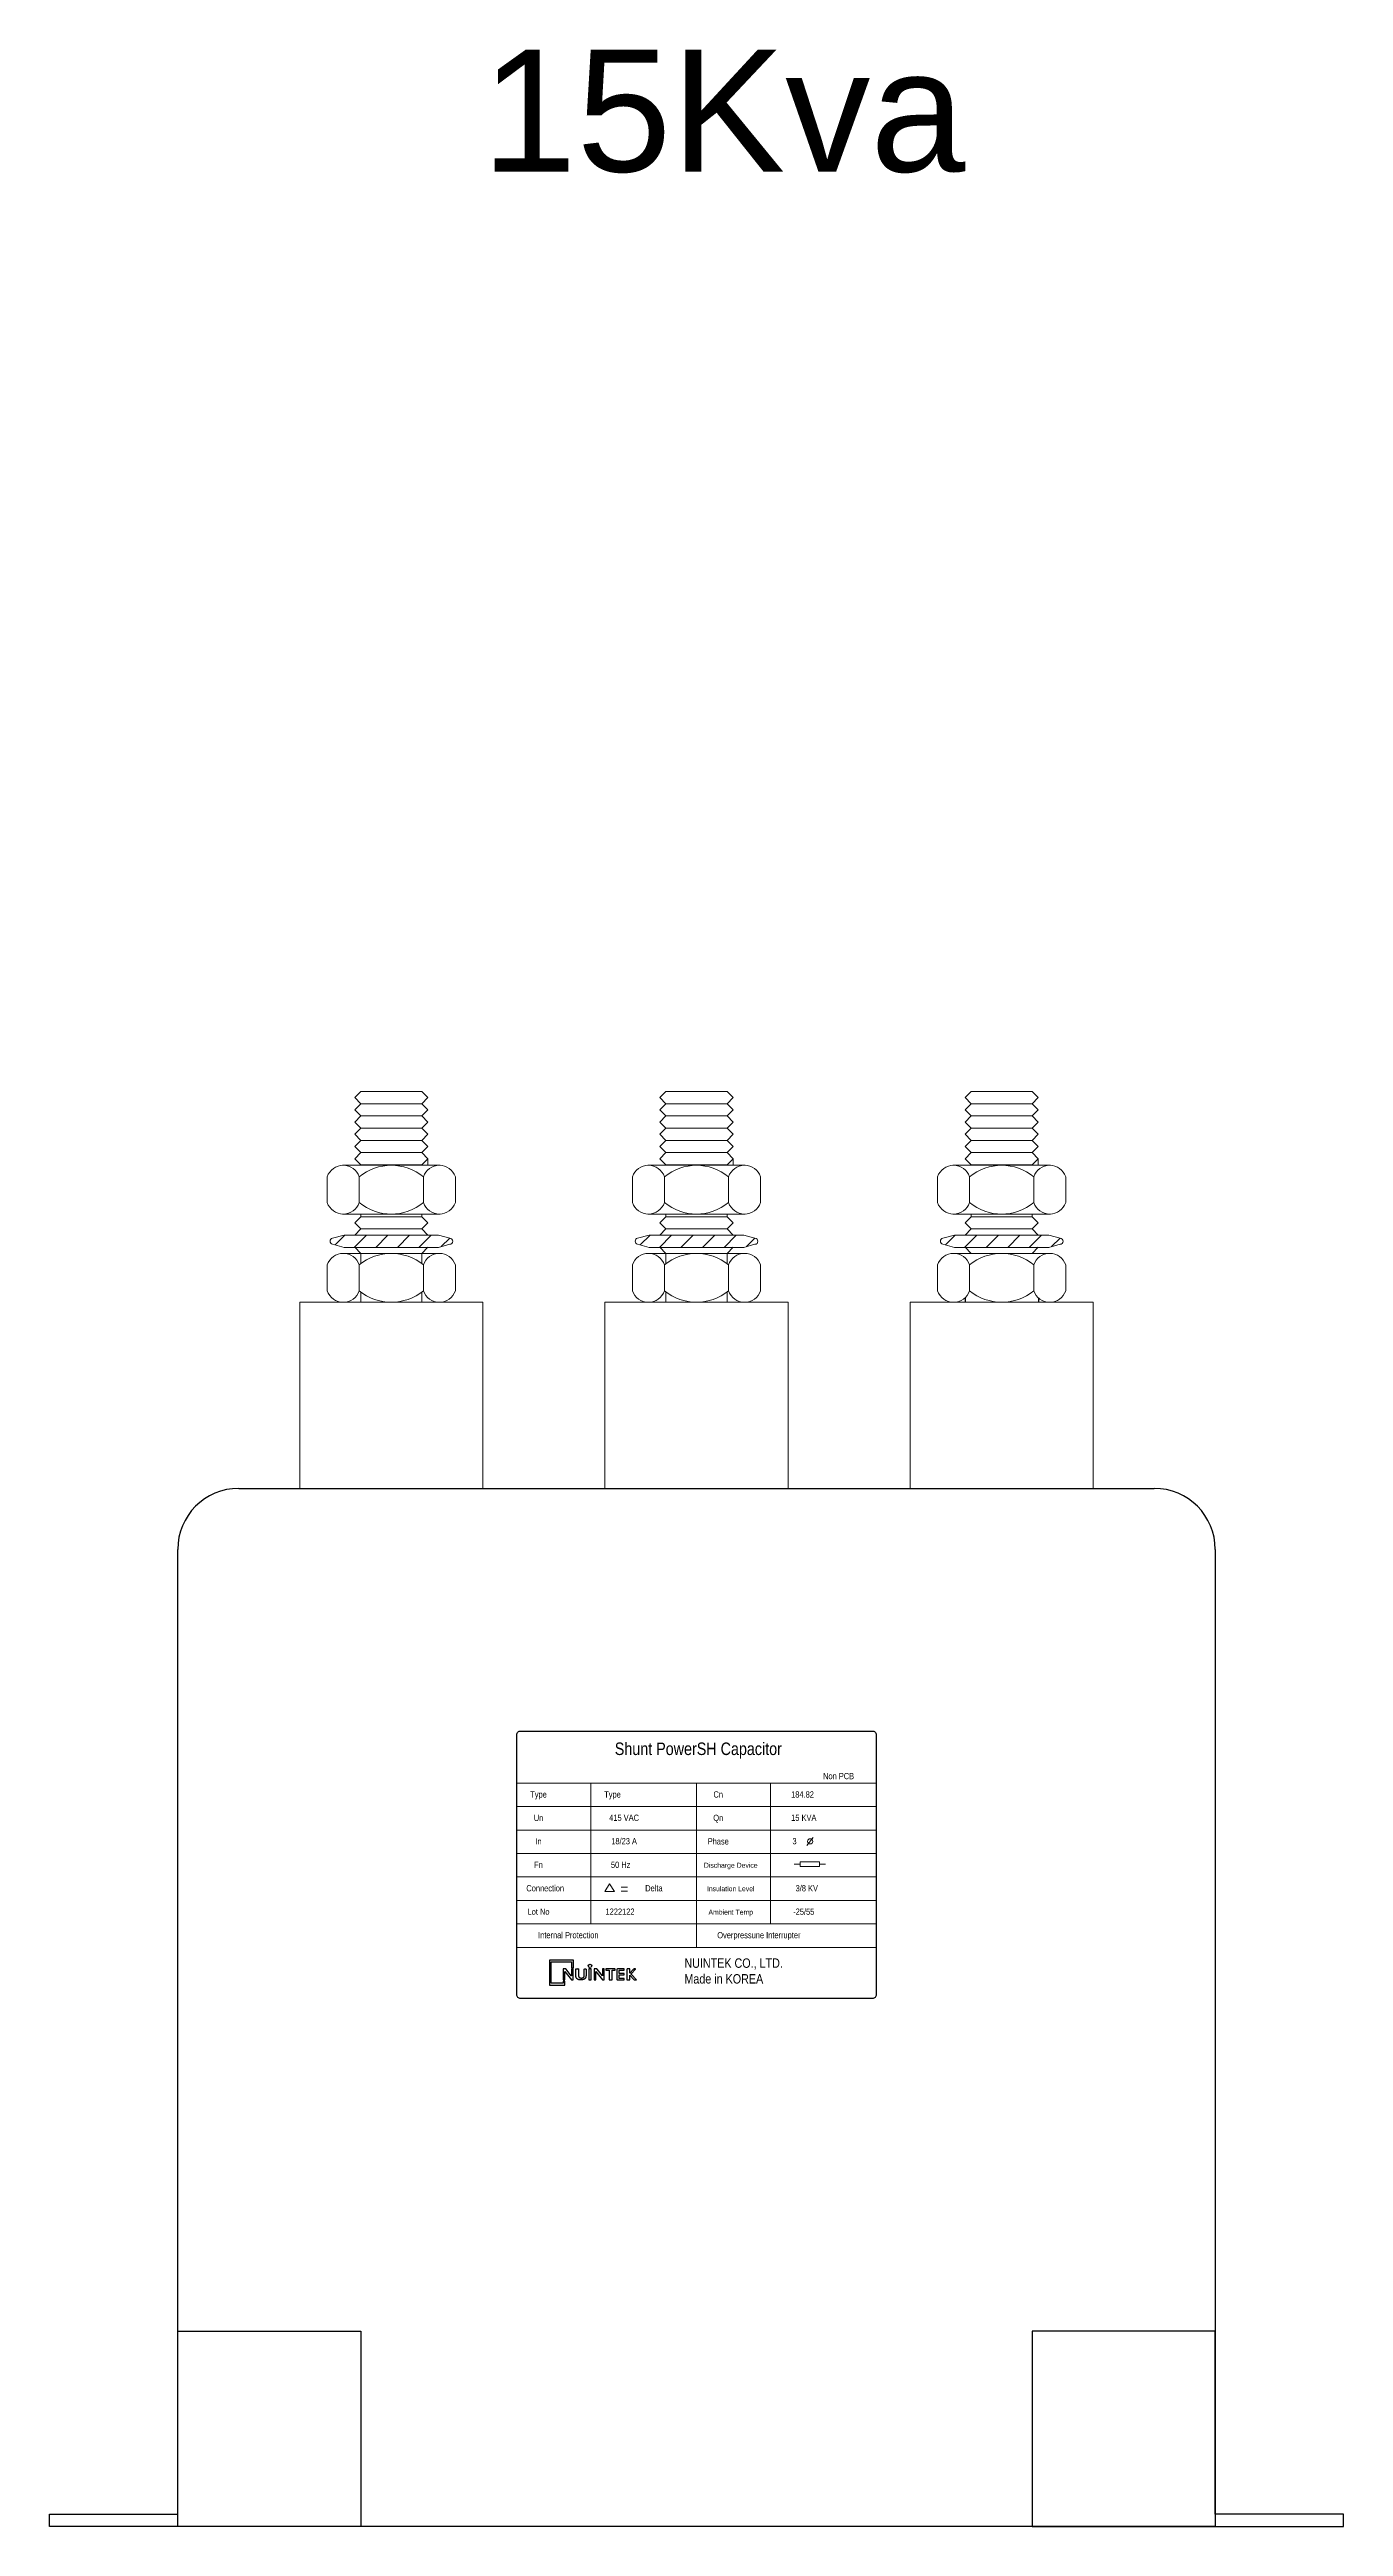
# Model space of a CAD drawing. Header units: millimetres. Extents: x 14 to 2028, y 54 to 460.
# Drawn here: x 254.2 to 466.2, y 53.9 to 459.6 of the extents above; entities that cross this region are included whole.
import ezdxf
from ezdxf.enums import TextEntityAlignment as Align

# ---------------------------------------------------------------- set-up
doc = ezdxf.new("R2010")
doc.units = ezdxf.units.MM
doc.layers.add('00', color=7, linetype='Continuous', lineweight=0)
doc.styles.add('Helvetica-Narrow', font='txt')

# ---------------------------------------------------------------- blocks, each defined once
blk = doc.blocks.new('Nuintek')
at = {"color": 150}
blk.add_lwpolyline([(1.82, 2.33), (1.82, 3.83), (-2.8, 3.83), (-2.8, 3.83), (-2.8, -0.99), (0.18, -0.99), (0.18, -0.23), (-0.18, -0.23), (-0.18, -0.63), (-2.44, -0.63), (-2.44, 3.47), (1.45, 3.47), (1.45, 2.33)], close=True, dxfattribs=at)
for points in [[(-0.11, 0), (0.11, 0, 0.414214), (0.15, 0.04), (0.15, 1.58, -0.70472), (0.17, 1.59), (1.45, 0.03, 0.224867), (1.51, 0), (1.75, 0, 0.414214), (1.79, 0.04), (1.79, 2.07, 0.414214), (1.75, 2.11), (1.49, 2.11, 0.414214), (1.45, 2.07), (1.45, 0.81, -0.706602), (1.43, 0.8), (0.4, 2.08, 0.226187), (0.34, 2.11), (-0.11, 2.11, 0.414214), (-0.15, 2.07), (-0.15, 0.04, 0.414214)], [(4.82, 2.07), (4.82, 0.04, 0.414214), (4.86, 0), (5.23, 0, 0.414214), (5.27, 0.04), (5.27, 2.07, 0.414214), (5.23, 2.11), (4.86, 2.11, 0.414214)], [(5.89, 0), (6.12, 0, 0.414214), (6.16, 0.04), (6.16, 1.58, -0.70472), (6.18, 1.59), (7.45, 0.03, 0.224867), (7.52, 0), (7.76, 0, 0.414214), (7.8, 0.04), (7.8, 2.07, 0.414214), (7.76, 2.11), (7.5, 2.11, 0.414214), (7.46, 2.07), (7.46, 0.81, -0.706602), (7.44, 0.8), (6.4, 2.08, 0.226187), (6.34, 2.11), (5.89, 2.11, 0.414214), (5.85, 2.07), (5.85, 0.04, 0.414214)], [(9.86, 2.11), (8.15, 2.11, 0.414214), (8.11, 2.07), (8.11, 1.89, 0.414214), (8.15, 1.85), (8.74, 1.85, -0.414214), (8.78, 1.81), (8.78, 0.04, 0.414214), (8.82, 0), (9.26, 0, 0.414214), (9.3, 0.04), (9.3, 1.81, -0.414214), (9.34, 1.85), (9.86, 1.85, 0.414214), (9.9, 1.89), (9.9, 2.07, 0.414214)], [(11.68, 2.11), (10.37, 2.11, 0.414214), (10.22, 1.96), (10.22, 0.15, 0.414214), (10.37, 0), (11.68, 0), (11.68, 0.26), (10.74, 0.26, -0.414214), (10.7, 0.3), (10.7, 0.94, -0.414214), (10.74, 0.98), (11.66, 0.98), (11.66, 1.24), (10.74, 1.24, -0.414214), (10.7, 1.28), (10.7, 1.81, -0.414214), (10.74, 1.85), (11.68, 1.85)], [(13.02, 1.14), (13.86, 2.07, 0.650559), (13.85, 2.11), (13.58, 2.11, 0.208632), (13.47, 2.06), (12.77, 1.31, -0.681762), (12.75, 1.31), (12.75, 2.07, 0.414214), (12.71, 2.11), (12.23, 2.11, 0.414214), (12.19, 2.07), (12.19, 0.04, 0.414214), (12.23, 0), (12.71, 0, 0.414214), (12.75, 0.04), (12.75, 0.88, -0.687152), (12.77, 0.89), (13.52, 0.05, 0.212465), (13.64, 0), (13.99, 0, 0.656311), (14.01, 0.04), (13.02, 1.09, -0.390361)]]:
    blk.add_lwpolyline(points, format="xyb", close=True, dxfattribs=at)
blk.add_circle((5.04, 2.69), 0.326, dxfattribs=at)
blk.add_rational_spline([(2.31, 0.85), (2.31, 0.53), (2.41, 0.3), (2.61, 0.16), (2.75, 0.05), (2.95, 0), (3.2, 0), (3.44, 0), (3.82, 0.05), (3.97, 0.16), (4.17, 0.3), (4.27, 0.53), (4.27, 0.85), (4.27, 1.26), (4.27, 1.66), (4.27, 2.07), (4.27, 2.09), (4.25, 2.11), (4.23, 2.11), (4.14, 2.11), (4.06, 2.11), (3.97, 2.11), (3.95, 2.11), (3.93, 2.09), (3.93, 2.07), (3.93, 1.66), (3.93, 1.25), (3.93, 0.83), (3.93, 0.69), (3.88, 0.57), (3.78, 0.48), (3.68, 0.4), (3.54, 0.36), (3.38, 0.36), (3.21, 0.36), (3.08, 0.4), (2.98, 0.48), (2.88, 0.57), (2.83, 0.69), (2.83, 0.83), (2.83, 1.25), (2.83, 1.66), (2.83, 2.07), (2.83, 2.08), (2.83, 2.09), (2.82, 2.1), (2.81, 2.11), (2.8, 2.11), (2.79, 2.11), (2.64, 2.11), (2.5, 2.11), (2.35, 2.11), (2.34, 2.11), (2.33, 2.11), (2.32, 2.1), (2.31, 2.09), (2.31, 2.08), (2.31, 2.07), (2.31, 1.66), (2.31, 1.26), (2.31, 0.85)], [1, 1, 1, 1, 1, 1, 1, 1, 1, 1, 1, 1, 1, 1, 1, 1, 0.804737854124, 0.804737854124, 1, 1, 1, 1, 0.804737854124, 0.804737854124, 1, 1, 1, 1, 1, 1, 1, 1, 1, 1, 1, 1, 1, 1, 1, 1, 1, 1, 1, 0.949253021674, 0.949253021674, 1, 0.949253021674, 0.949253021674, 1, 1, 1, 1, 0.949253021674, 0.949253021674, 1, 0.949253021674, 0.949253021674, 1, 1, 1, 1], degree=3, knots=[0, 0, 0, 0, 1, 1, 1, 2, 2, 2, 3, 3, 3, 4, 4, 4, 5, 5, 5, 6.570796, 6.570796, 6.570796, 7.570796, 7.570796, 7.570796, 9.141593, 9.141593, 9.141593, 10.141593, 10.141593, 10.141593, 11.141593, 11.141593, 11.141593, 12.141593, 12.141593, 12.141593, 13.141593, 13.141593, 13.141593, 14.141593, 14.141593, 14.141593, 15.141593, 15.141593, 15.141593, 15.926991, 15.926991, 15.926991, 16.712389, 16.712389, 16.712389, 17.712389, 17.712389, 17.712389, 18.497787, 18.497787, 18.497787, 19.283185, 19.283185, 19.283185, 20.283185, 20.283185, 20.283185, 20.283185], dxfattribs=at)
blk = doc.blocks.new('*U459')
at = {"lineweight": 5}
h = blk.add_hatch(dxfattribs=at)
h.set_pattern_fill('ANSI31', color=74, scale=20, style=0)
h.set_pattern_definition([(45, (-1124.0405, -896.0288), (-1.767767, 1.767767), [])])
h.paths.add_polyline_path([(-40.44, 80.71), (-42.25, 81.21), (-44.5, 81.21), (-57.75, 81.21), (-59.7, 80.68, 0.727937), (-59.7, 79.73), (-57.75, 79.21), (-55.5, 79.21), (-42.25, 79.21), (-40.44, 79.71, 1)])
h = blk.add_hatch(dxfattribs=at)
h.set_pattern_fill('ANSI31', color=74, scale=20, style=0)
h.set_pattern_definition([(45, (-1074.0405, -896.0288), (-1.767767, 1.767767), [])])
h.paths.add_polyline_path([(9.56, 80.71), (7.75, 81.21), (5.5, 81.21), (-7.75, 81.21), (-9.7, 80.68, 0.727937), (-9.7, 79.73), (-7.75, 79.21), (-5.5, 79.21), (7.75, 79.21), (9.56, 79.71, 1)])
h = blk.add_hatch(dxfattribs=at)
h.set_pattern_fill('ANSI31', color=74, scale=20, style=0)
h.set_pattern_definition([(45, (-1024.0405, -896.0288), (-1.767767, 1.767767), [])])
h.paths.add_polyline_path([(59.56, 80.71), (57.75, 81.21), (55.5, 81.21), (42.25, 81.21), (40.3, 80.68, 0.727937), (40.3, 79.73), (42.25, 79.21), (44.5, 79.21), (57.75, 79.21), (59.56, 79.71, 1)])
at = {"color": 74, "lineweight": 5}
for p, q in [((-55, 102.73), (-56, 103.73)), ((-55, 100.73), (-56, 101.73)), ((-45, 102.73), (-55, 102.73)), ((-45, 102.73), (-44, 103.73)), ((-45, 100.73), (-44, 101.73)), ((-5, 102.73), (-6, 103.73)), ((-5, 100.73), (-6, 101.73)), ((5, 102.73), (-5, 102.73)), ((5, 102.73), (6, 103.73)), ((5, 100.73), (6, 101.73)), ((45, 102.73), (44, 103.73)), ((45, 100.73), (44, 101.73)), ((55, 102.73), (45, 102.73)), ((55, 102.73), (56, 103.73)), ((55, 100.73), (56, 101.73)), ((-55, 98.73), (-56, 99.73)), ((-55, 98.73), (-56, 99.73)), ((-55, 96.73), (-56, 97.73)), ((-55, 96.73), (-56, 97.73)), ((-45, 100.73), (-55, 100.73)), ((-45, 98.73), (-55, 98.73)), ((-45, 98.73), (-55, 98.73)), ((-45, 98.73), (-44, 99.73)), ((-45, 98.73), (-44, 99.73)), ((-45, 96.73), (-44, 97.73)), ((-45, 96.73), (-44, 97.73)), ((-5, 98.73), (-6, 99.73)), ((-5, 98.73), (-6, 99.73)), ((-5, 96.73), (-6, 97.73)), ((-5, 96.73), (-6, 97.73)), ((5, 100.73), (-5, 100.73)), ((5, 98.73), (-5, 98.73)), ((5, 98.73), (-5, 98.73)), ((5, 98.73), (6, 99.73)), ((5, 98.73), (6, 99.73)), ((5, 96.73), (6, 97.73)), ((5, 96.73), (6, 97.73)), ((45, 98.73), (44, 99.73)), ((45, 98.73), (44, 99.73)), ((45, 96.73), (44, 97.73)), ((45, 96.73), (44, 97.73)), ((55, 100.73), (45, 100.73)), ((55, 98.73), (45, 98.73)), ((55, 98.73), (45, 98.73)), ((55, 98.73), (56, 99.73)), ((55, 98.73), (56, 99.73)), ((55, 96.73), (56, 97.73)), ((55, 96.73), (56, 97.73)), ((-55, 94.73), (-56, 95.73)), ((-55, 92.73), (-56, 93.73)), ((-45, 96.73), (-55, 96.73)), ((-45, 96.73), (-55, 96.73)), ((-45, 94.73), (-55, 94.73)), ((-45, 94.73), (-44, 95.73)), ((-45, 92.73), (-44, 93.73)), ((-5, 94.73), (-6, 95.73)), ((-5, 92.73), (-6, 93.73)), ((5, 96.73), (-5, 96.73)), ((5, 96.73), (-5, 96.73)), ((5, 94.73), (-5, 94.73)), ((5, 94.73), (6, 95.73)), ((5, 92.73), (6, 93.73)), ((45, 94.73), (44, 95.73)), ((45, 92.73), (44, 93.73)), ((55, 96.73), (45, 96.73)), ((55, 96.73), (45, 96.73)), ((55, 94.73), (45, 94.73)), ((55, 94.73), (56, 95.73)), ((55, 92.73), (56, 93.73)), ((-45, 92.73), (-55, 92.73)), ((5, 92.73), (-5, 92.73)), ((55, 92.73), (45, 92.73)), ((-57.75, 81.21), (-59.65, 80.7)), ((-57.75, 81.21), (-55.5, 81.21)), ((-57.75, 81.21), (-42.25, 81.21)), ((-55, 82.22), (-56, 83.22)), ((-55.99, 81.21), (-56, 81.22)), ((-55.99, 81.21), (-56, 81.22)), ((-55, 84.22), (-55, 84.66)), ((-45, 84.22), (-55, 84.22)), ((-45, 82.22), (-55, 82.22)), ((-45, 84.22), (-45, 84.66)), ((-45, 82.22), (-44, 83.22)), ((-42.25, 81.21), (-44.5, 81.21)), ((-44.01, 81.21), (-44, 81.22)), ((-44.01, 81.21), (-44, 81.22)), ((-40.44, 80.71), (-42.25, 81.21)), ((-7.75, 81.21), (-9.65, 80.7)), ((-7.75, 81.21), (7.75, 81.21)), ((-7.75, 81.21), (-5.5, 81.21)), ((-5, 82.22), (-6, 83.22)), ((-5.99, 81.21), (-6, 81.22)), ((-5.99, 81.21), (-6, 81.22)), ((-5, 84.22), (-5, 84.66)), ((5, 84.22), (-5, 84.22)), ((5, 82.22), (-5, 82.22)), ((5, 84.22), (5, 84.66)), ((5, 82.22), (6, 83.22)), ((7.75, 81.21), (5.5, 81.21)), ((5.99, 81.21), (6, 81.22)), ((5.99, 81.21), (6, 81.22)), ((9.56, 80.71), (7.75, 81.21)), ((42.25, 81.21), (40.35, 80.7)), ((42.25, 81.21), (44.5, 81.21)), ((42.25, 81.21), (57.75, 81.21)), ((45, 82.22), (44, 83.22)), ((44.01, 81.21), (44, 81.22)), ((44.01, 81.21), (44, 81.22)), ((45, 84.22), (45, 84.66)), ((55, 84.22), (45, 84.22)), ((55, 82.22), (45, 82.22)), ((55, 84.22), (55, 84.66)), ((55, 82.22), (56, 83.22)), ((57.75, 81.21), (55.5, 81.21)), ((55.99, 81.21), (56, 81.22)), ((55.99, 81.21), (56, 81.22)), ((59.56, 80.71), (57.75, 81.21)), ((-57.75, 79.21), (-59.65, 79.72)), ((-55.5, 79.21), (-57.75, 79.21)), ((-42.25, 79.21), (-57.75, 79.21)), ((-55, 78.22), (-56, 79.22)), ((-55, 78.22), (-55, 76.54)), ((-45, 78.22), (-55, 78.22)), ((-45, 78.22), (-55, 78.22)), ((-45, 78.22), (-44, 79.22)), ((-45, 78.22), (-44, 79.22)), ((-45, 78.22), (-45, 76.54)), ((-42.25, 79.21), (-44.5, 79.21)), ((-40.44, 79.71), (-42.25, 79.21)), ((-7.75, 79.21), (-9.65, 79.72)), ((7.75, 79.21), (-7.75, 79.21)), ((-5.5, 79.21), (-7.75, 79.21)), ((-5, 78.22), (-6, 79.22)), ((-5, 78.22), (-5, 76.54)), ((5, 78.22), (-5, 78.22)), ((5, 78.22), (-5, 78.22)), ((5, 78.22), (6, 79.22)), ((5, 78.22), (6, 79.22)), ((5, 78.22), (5, 76.54)), ((7.75, 79.21), (5.5, 79.21)), ((9.56, 79.71), (7.75, 79.21)), ((42.25, 79.21), (40.35, 79.72)), ((44.5, 79.21), (42.25, 79.21)), ((57.75, 79.21), (42.25, 79.21)), ((45, 78.22), (44, 79.22)), ((55, 78.22), (45, 78.22)), ((55, 78.22), (45, 78.22)), ((55, 78.22), (56, 79.22)), ((55, 78.22), (56, 79.22)), ((57.75, 79.21), (55.5, 79.21)), ((59.56, 79.71), (57.75, 79.21)), ((-60.5, 72.1), (-60.5, 76.34)), ((-39.5, 72.1), (-39.5, 76.34)), ((-10.5, 72.1), (-10.5, 76.34)), ((10.5, 72.1), (10.5, 76.34)), ((39.5, 72.1), (39.5, 76.34)), ((60.5, 72.1), (60.5, 76.34)), ((-35, 70.22), (-65, 70.22)), ((-65, 70.22), (-65, 39.73)), ((-55, 71.9), (-55, 70.22)), ((-45, 71.9), (-45, 70.22)), ((-35, 39.73), (-35, 70.22)), ((15, 70.22), (-15, 70.22)), ((-15, 70.22), (-15, 39.73)), ((-15, 70.22), (-15, 39.73)), ((-15, 70.22), (-15, 39.73)), ((-5, 71.9), (-5, 70.22)), ((5, 71.9), (5, 70.22)), ((15, 39.73), (15, 70.22)), ((15, 39.73), (15, 70.22)), ((15, 39.73), (15, 70.22)), ((65, 70.22), (35, 70.22)), ((35, 70.22), (35, 39.73)), ((35, 70.22), (35, 39.73)), ((35, 70.22), (35, 39.73)), ((65, 39.73), (65, 70.22)), ((65, 39.73), (65, 70.22)), ((65, 39.73), (65, 70.22)), ((-35, 39.73), (-35, 68.22)), ((15, 39.73), (15, 68.22)), ((15, 39.73), (15, 68.22)), ((15, 39.73), (15, 68.22)), ((65, 39.73), (65, 68.22)), ((65, 39.73), (65, 68.22)), ((65, 39.73), (65, 68.22)), ((-50, 39.73), (-35, 39.73)), ((0, 39.73), (15, 39.73)), ((0, 39.73), (15, 39.73)), ((0, 39.73), (15, 39.73)), ((50, 39.73), (65, 39.73)), ((50, 39.73), (65, 39.73)), ((50, 39.73), (65, 39.73)), ((0, 0), (12, 0)), ((0, 0), (12, 0)), ((0, 0), (12, 0))]:
    blk.add_line(p, q, dxfattribs=at)
at = {"color": 74}
for p, q in [((44, 70.95), (44, 70.22)), ((56.01, 70.94), (56.01, 70.22)), ((-75, 39.73), (75, 39.73)), ((-75, 39.73), (75, 39.73)), ((-85, -130.27), (-85, 29.73)), ((85, 29.73), (85, -130.27)), ((85, -130.27), (-85, -130.27))]:
    blk.add_line(p, q, dxfattribs=at)
at = {"lineweight": 9}
for p, q in [((-29.44, -8.55), (29.44, -8.55)), ((-17.32, -8.55), (-17.32, -31.59)), ((0, -8.55), (0, -35.43)), ((12.12, -8.55), (12.12, -31.59)), ((-29.44, -12.39), (29.44, -12.39)), ((-29.44, -16.23), (29.44, -16.23)), ((-29.44, -20.07), (29.44, -20.07)), ((18.1, -18.76), (19.11, -17.42)), ((-29.44, -23.91), (29.44, -23.91)), ((16.96, -21.8), (15.99, -21.8)), ((20.17, -21.8), (21.14, -21.8)), ((-29.44, -27.75), (29.44, -27.75)), ((-12.33, -25.56), (-11.3, -25.56)), ((-12.33, -26.22), (-11.3, -26.22)), ((-29.44, -31.59), (29.44, -31.59)), ((-29.44, -35.43), (29.44, -35.43))]:
    blk.add_line(p, q, dxfattribs=at)
at = {"color": 150}
blk.add_lwpolyline([(-28.83, 0), (28.83, 0, -0.414214), (29.44, -0.61), (29.44, -43.19, -0.414214), (28.83, -43.8), (-28.83, -43.8, -0.414214), (-29.44, -43.19), (-29.44, -0.61, -0.414214)], format="xyb", close=True, dxfattribs=at)
at = {"lineweight": 9}
blk.add_lwpolyline([(16.96, -22.18), (20.17, -22.18), (20.17, -21.41), (16.96, -21.41)], close=True, dxfattribs=at)
blk.add_lwpolyline([(-15, -26.26), (-13.44, -26.26), (-14.26, -25.03), (-15, -26.26)], dxfattribs=at)
at = {"color": 74}
for points in [[(-55, -98.27), (-55, -130.27), (-106, -130.27), (-106, -128.27), (-85, -128.27), (-85, -98.27), (-55, -98.27)], [(55, -98.27), (55, -130.27), (106, -130.27), (106, -128.27), (85, -128.27), (85, -98.27), (55, -98.27)]]:
    blk.add_lwpolyline(points, dxfattribs=at)
at = {"lineweight": 9}
blk.add_circle((18.63, -18.07), 0.432, dxfattribs=at)
at = {"color": 74, "lineweight": 5}
for centre, start, end in [((-59.54, 80.21), 102.246, 257.754), ((-40.44, 80.21), 270, 90), ((-9.54, 80.21), 102.246, 257.754), ((9.56, 80.21), 270, 90), ((40.46, 80.21), 102.246, 257.754), ((59.56, 80.21), 270, 90)]:
    blk.add_arc(centre, 0.5, start, end, dxfattribs=at)
at = {"color": 74}
for centre, start, end in [((-75, 29.73), 90, 180), ((75, 29.73), 0, 90)]:
    blk.add_arc(centre, 10, start, end, dxfattribs=at)
at = {"layer": '00', "color": 74, "lineweight": 5}
for p, q in [((-56, 103.73), (-55, 104.73)), ((-56, 101.73), (-55, 102.73)), ((-55, 104.73), (-45, 104.73)), ((-55, 102.73), (-45, 102.73)), ((-44, 103.73), (-45, 104.73)), ((-44, 101.73), (-45, 102.73)), ((-6, 103.73), (-5, 104.73)), ((-6, 101.73), (-5, 102.73)), ((-5, 104.73), (5, 104.73)), ((-5, 102.73), (5, 102.73)), ((6, 103.73), (5, 104.73)), ((6, 101.73), (5, 102.73)), ((44, 103.73), (45, 104.73)), ((44, 101.73), (45, 102.73)), ((45, 104.73), (55, 104.73)), ((45, 102.73), (55, 102.73)), ((56, 103.73), (55, 104.73)), ((56, 101.73), (55, 102.73)), ((-56, 99.73), (-55, 100.73)), ((-56, 99.73), (-55, 100.73)), ((-56, 97.73), (-55, 98.73)), ((-56, 97.73), (-55, 98.73)), ((-55, 100.73), (-45, 100.73)), ((-55, 100.73), (-45, 100.73)), ((-55, 98.73), (-45, 98.73)), ((-55, 98.73), (-45, 98.73)), ((-44, 99.73), (-45, 100.73)), ((-44, 99.73), (-45, 100.73)), ((-44, 97.73), (-45, 98.73)), ((-44, 97.73), (-45, 98.73)), ((-6, 99.73), (-5, 100.73)), ((-6, 99.73), (-5, 100.73)), ((-6, 97.73), (-5, 98.73)), ((-6, 97.73), (-5, 98.73)), ((-5, 100.73), (5, 100.73)), ((-5, 100.73), (5, 100.73)), ((-5, 98.73), (5, 98.73)), ((-5, 98.73), (5, 98.73)), ((6, 99.73), (5, 100.73)), ((6, 99.73), (5, 100.73)), ((6, 97.73), (5, 98.73)), ((6, 97.73), (5, 98.73)), ((44, 99.73), (45, 100.73)), ((44, 99.73), (45, 100.73)), ((44, 97.73), (45, 98.73)), ((44, 97.73), (45, 98.73)), ((45, 100.73), (55, 100.73)), ((45, 100.73), (55, 100.73)), ((45, 98.73), (55, 98.73)), ((45, 98.73), (55, 98.73)), ((56, 99.73), (55, 100.73)), ((56, 99.73), (55, 100.73)), ((56, 97.73), (55, 98.73)), ((56, 97.73), (55, 98.73)), ((-56, 95.73), (-55, 96.73)), ((-56, 93.73), (-55, 94.73)), ((-55, 96.73), (-45, 96.73)), ((-55, 94.73), (-45, 94.73)), ((-44, 95.73), (-45, 96.73)), ((-44, 93.73), (-45, 94.73)), ((-44, 92.66), (-44, 93.73)), ((-6, 95.73), (-5, 96.73)), ((-6, 93.73), (-5, 94.73)), ((-5, 96.73), (5, 96.73)), ((-5, 94.73), (5, 94.73)), ((6, 95.73), (5, 96.73)), ((6, 93.73), (5, 94.73)), ((6, 92.66), (6, 93.73)), ((44, 95.73), (45, 96.73)), ((44, 93.73), (45, 94.73)), ((45, 96.73), (55, 96.73)), ((45, 94.73), (55, 94.73)), ((56, 95.73), (55, 96.73)), ((56, 93.73), (55, 94.73)), ((56, 92.66), (56, 93.73)), ((-60.5, 90.78), (-60.5, 86.53)), ((-42, 92.66), (-58, 92.66)), ((-58, 92.66), (-43.99, 92.66)), ((-55.25, 86.53), (-55.25, 90.78)), ((-44.75, 86.53), (-44.75, 90.78)), ((-39.5, 90.78), (-39.5, 86.53)), ((-10.5, 90.78), (-10.5, 86.53)), ((-8, 92.66), (6.01, 92.66)), ((8, 92.66), (-8, 92.66)), ((-5.25, 86.53), (-5.25, 90.78)), ((5.25, 86.53), (5.25, 90.78)), ((10.5, 90.78), (10.5, 86.53)), ((39.5, 90.78), (39.5, 86.53)), ((42, 92.66), (56.01, 92.66)), ((58, 92.66), (42, 92.66)), ((44.75, 86.53), (44.75, 90.78)), ((55.25, 86.53), (55.25, 90.78)), ((60.5, 90.78), (60.5, 86.53)), ((-42, 84.66), (-58, 84.66)), ((-56, 83.22), (-55, 84.22)), ((-56, 81.22), (-55, 82.22)), ((-56, 81.22), (-55, 82.22)), ((-55, 84.22), (-45, 84.22)), ((-55, 82.22), (-45, 82.22)), ((-55, 82.22), (-45, 82.22)), ((-44, 83.22), (-45, 84.22)), ((-44, 81.22), (-45, 82.22)), ((-44, 81.22), (-45, 82.22)), ((8, 84.66), (-8, 84.66)), ((-6, 83.22), (-5, 84.22)), ((-6, 81.22), (-5, 82.22)), ((-6, 81.22), (-5, 82.22)), ((-5, 84.22), (5, 84.22)), ((-5, 82.22), (5, 82.22)), ((-5, 82.22), (5, 82.22)), ((6, 83.22), (5, 84.22)), ((6, 81.22), (5, 82.22)), ((6, 81.22), (5, 82.22)), ((58, 84.66), (42, 84.66)), ((44, 83.22), (45, 84.22)), ((44, 81.22), (45, 82.22)), ((44, 81.22), (45, 82.22)), ((45, 84.22), (55, 84.22)), ((45, 82.22), (55, 82.22)), ((45, 82.22), (55, 82.22)), ((56, 83.22), (55, 84.22)), ((56, 81.22), (55, 82.22)), ((56, 81.22), (55, 82.22)), ((-58, 78.22), (-43.99, 78.22)), ((-42, 78.22), (-58, 78.22)), ((-55, 78.22), (-45, 78.22)), ((8, 78.22), (-8, 78.22)), ((-8, 78.22), (6.01, 78.22)), ((-5, 78.22), (5, 78.22)), ((58, 78.22), (42, 78.22)), ((42, 78.22), (56.01, 78.22)), ((45, 78.22), (55, 78.22)), ((-60.5, 72.1), (-60.5, 76.34)), ((-60.5, 76.34), (-60.5, 72.1)), ((-55.25, 72.1), (-55.25, 76.34)), ((-44.75, 72.1), (-44.75, 76.34)), ((-39.5, 72.1), (-39.5, 76.34)), ((-39.5, 76.34), (-39.5, 72.1)), ((-10.5, 76.34), (-10.5, 72.1)), ((-10.5, 72.1), (-10.5, 76.34)), ((-5.25, 72.1), (-5.25, 76.34)), ((5.25, 72.1), (5.25, 76.34)), ((10.5, 76.34), (10.5, 72.1)), ((10.5, 72.1), (10.5, 76.34)), ((39.5, 76.34), (39.5, 72.1)), ((39.5, 72.1), (39.5, 76.34)), ((44.75, 72.1), (44.75, 76.34)), ((55.25, 72.1), (55.25, 76.34)), ((60.5, 76.34), (60.5, 72.1)), ((60.5, 72.1), (60.5, 76.34)), ((-42, 70.22), (-58, 70.22)), ((-42, 70.22), (-58, 70.22)), ((-56.01, 70.22), (-43.99, 70.22)), ((8, 70.22), (-8, 70.22)), ((8, 70.22), (-8, 70.22)), ((-6.01, 70.22), (6.01, 70.22)), ((58, 70.22), (42, 70.22)), ((58, 70.22), (42, 70.22)), ((43.99, 70.22), (56.01, 70.22))]:
    blk.add_line(p, q, dxfattribs=at)
for centre, radius, start, end in [((-57.88, 89.89), 2.77, 18.8098, 161.1902), ((-50, 84.37), 8.28, 50.6699, 129.3301), ((-42.13, 89.89), 2.77, 18.8098, 161.1902), ((-7.88, 89.89), 2.77, 18.8098, 161.1902), ((0, 84.37), 8.28, 50.6699, 129.3301), ((7.87, 89.89), 2.77, 18.8098, 161.1902), ((42.12, 89.89), 2.77, 18.8098, 161.1902), ((50, 84.37), 8.28, 50.6699, 129.3301), ((57.87, 89.89), 2.77, 18.8098, 161.1902), ((-57.88, 87.43), 2.77, 198.8098, 341.1902), ((-50, 92.94), 8.28, 230.6699, 309.3301), ((-42.13, 87.43), 2.77, 198.8098, 341.1902), ((-7.88, 87.43), 2.77, 198.8098, 341.1902), ((0, 92.94), 8.28, 230.6699, 309.3301), ((7.87, 87.43), 2.77, 198.8098, 341.1902), ((42.12, 87.43), 2.77, 198.8098, 341.1902), ((50, 92.94), 8.28, 230.6699, 309.3301), ((57.87, 87.43), 2.77, 198.8098, 341.1902), ((-57.88, 75.45), 2.77, 18.8098, 161.1902), ((-50, 69.94), 8.28, 50.6699, 129.3301), ((-42.13, 75.45), 2.77, 18.8098, 161.1902), ((-7.88, 75.45), 2.77, 18.8098, 161.1902), ((0, 69.94), 8.28, 50.6699, 129.3301), ((7.87, 75.45), 2.77, 18.8098, 161.1902), ((42.12, 75.45), 2.77, 18.8098, 161.1902), ((50, 69.94), 8.28, 50.6699, 129.3301), ((57.87, 75.45), 2.77, 18.8098, 161.1902), ((-57.88, 72.99), 2.77, 198.8098, 341.1902), ((-57.88, 72.99), 2.77, 198.8098, 341.1902), ((-50, 78.5), 8.28, 230.6699, 309.3301), ((-50, 78.5), 8.28, 230.6699, 309.3301), ((-42.13, 72.99), 2.77, 198.8098, 341.1902), ((-42.13, 72.99), 2.77, 198.8098, 341.1902), ((-7.88, 72.99), 2.77, 198.8098, 341.1902), ((-7.88, 72.99), 2.77, 198.8098, 341.1902), ((0, 78.5), 8.28, 230.6699, 309.3301), ((0, 78.5), 8.28, 230.6699, 309.3301), ((7.87, 72.99), 2.77, 198.8098, 341.1902), ((7.87, 72.99), 2.77, 198.8098, 341.1902), ((42.12, 72.99), 2.77, 198.8098, 341.1902), ((42.12, 72.99), 2.77, 198.8098, 341.1902), ((50, 78.5), 8.28, 230.6699, 309.3301), ((50, 78.5), 8.28, 230.6699, 309.3301), ((57.87, 72.99), 2.77, 198.8098, 341.1902), ((57.87, 72.99), 2.77, 198.8098, 341.1902)]:
    blk.add_arc(centre, radius, start, end, dxfattribs=at)
at = {"xscale": 0.8469964196410728, "yscale": 0.8469964196410728, "zscale": 0.8469964196410728}
blk.add_blockref('Nuintek', (-21.72, -40.76), dxfattribs=at)
at = {"style": 'Helvetica-Narrow'}
for s, height, p in [('Shunt PowerSH Capacitor', 2.048, (0.3, -2.91)), ('Non PCB', 1.024, (23.28, -7.38)), ('Type', 1.024, (-25.88, -10.39)), ('Type', 1.024, (-13.76, -10.39)), ('Cn', 1.024, (3.56, -10.39)), ('184.82', 1.024, (17.37, -10.39)), ('Un', 1.024, (-25.88, -14.23)), ('Qn', 1.024, (3.56, -14.23)), ('In', 1.024, (-25.88, -18.07)), ('18/23 A', 1.024, (-11.86, -18.04)), ('Phase', 1.024, (3.56, -18.07)), ('3', 1.02, (16.06, -18.04)), ('Fn', 1.024, (-25.88, -21.91)), ('50 Hz', 1.024, (-12.42, -21.91)), ('Discharge Device', 0.8192, (5.61, -21.99)), ('Connection', 1.024, (-24.79, -25.75)), ('Delta', 1.024, (-6.98, -25.75)), ('Insulation Level', 0.8192, (5.61, -25.83)), ('3/8 KV', 1.024, (18.07, -25.75)), ('Lot No', 1.024, (-25.88, -29.59)), ('1222122', 1.024, (-12.53, -29.59)), ('Ambient Temp', 0.8192, (5.61, -29.67)), ('-25/55', 1.024, (17.57, -29.59)), ('Internal Protection', 1.024, (-21, -33.43)), ('Overpressune Interrupter', 1.024, (10.22, -33.43))]:
    blk.add_text(s, height=height, dxfattribs=at).set_placement(p, align=Align.MIDDLE_CENTER)
at = {"color": 1, "style": 'Helvetica-Narrow'}
for s, p in [('415 VAC', (-11.86, -14.2)), ('15 KVA', (17.58, -14.2))]:
    blk.add_text(s, height=1.024, dxfattribs=at).set_placement(p, align=Align.MIDDLE_CENTER)
at = {"style": 'Helvetica-Narrow'}
for s, p in [('NUINTEK CO., LTD.', (-1.98, -38.01)), ('Made in KOREA', (-1.98, -40.59))]:
    blk.add_text(s, height=1.536, dxfattribs=at).set_placement(p, align=Align.MIDDLE_LEFT)

msp = doc.modelspace()

# ---------------------------------------------------------------- block references
msp.add_blockref('*U459', (360.2, 184.22))

# ---------------------------------------------------------------- texts
at = {"color": 7, "insert": (364.62, 449.46), "char_height": 20, "attachment_point": 5}
msp.add_mtext('{\\fArial|b0|i0|c0|p34;15Kva}', dxfattribs=at)

doc.saveas('drawing.dxf')
